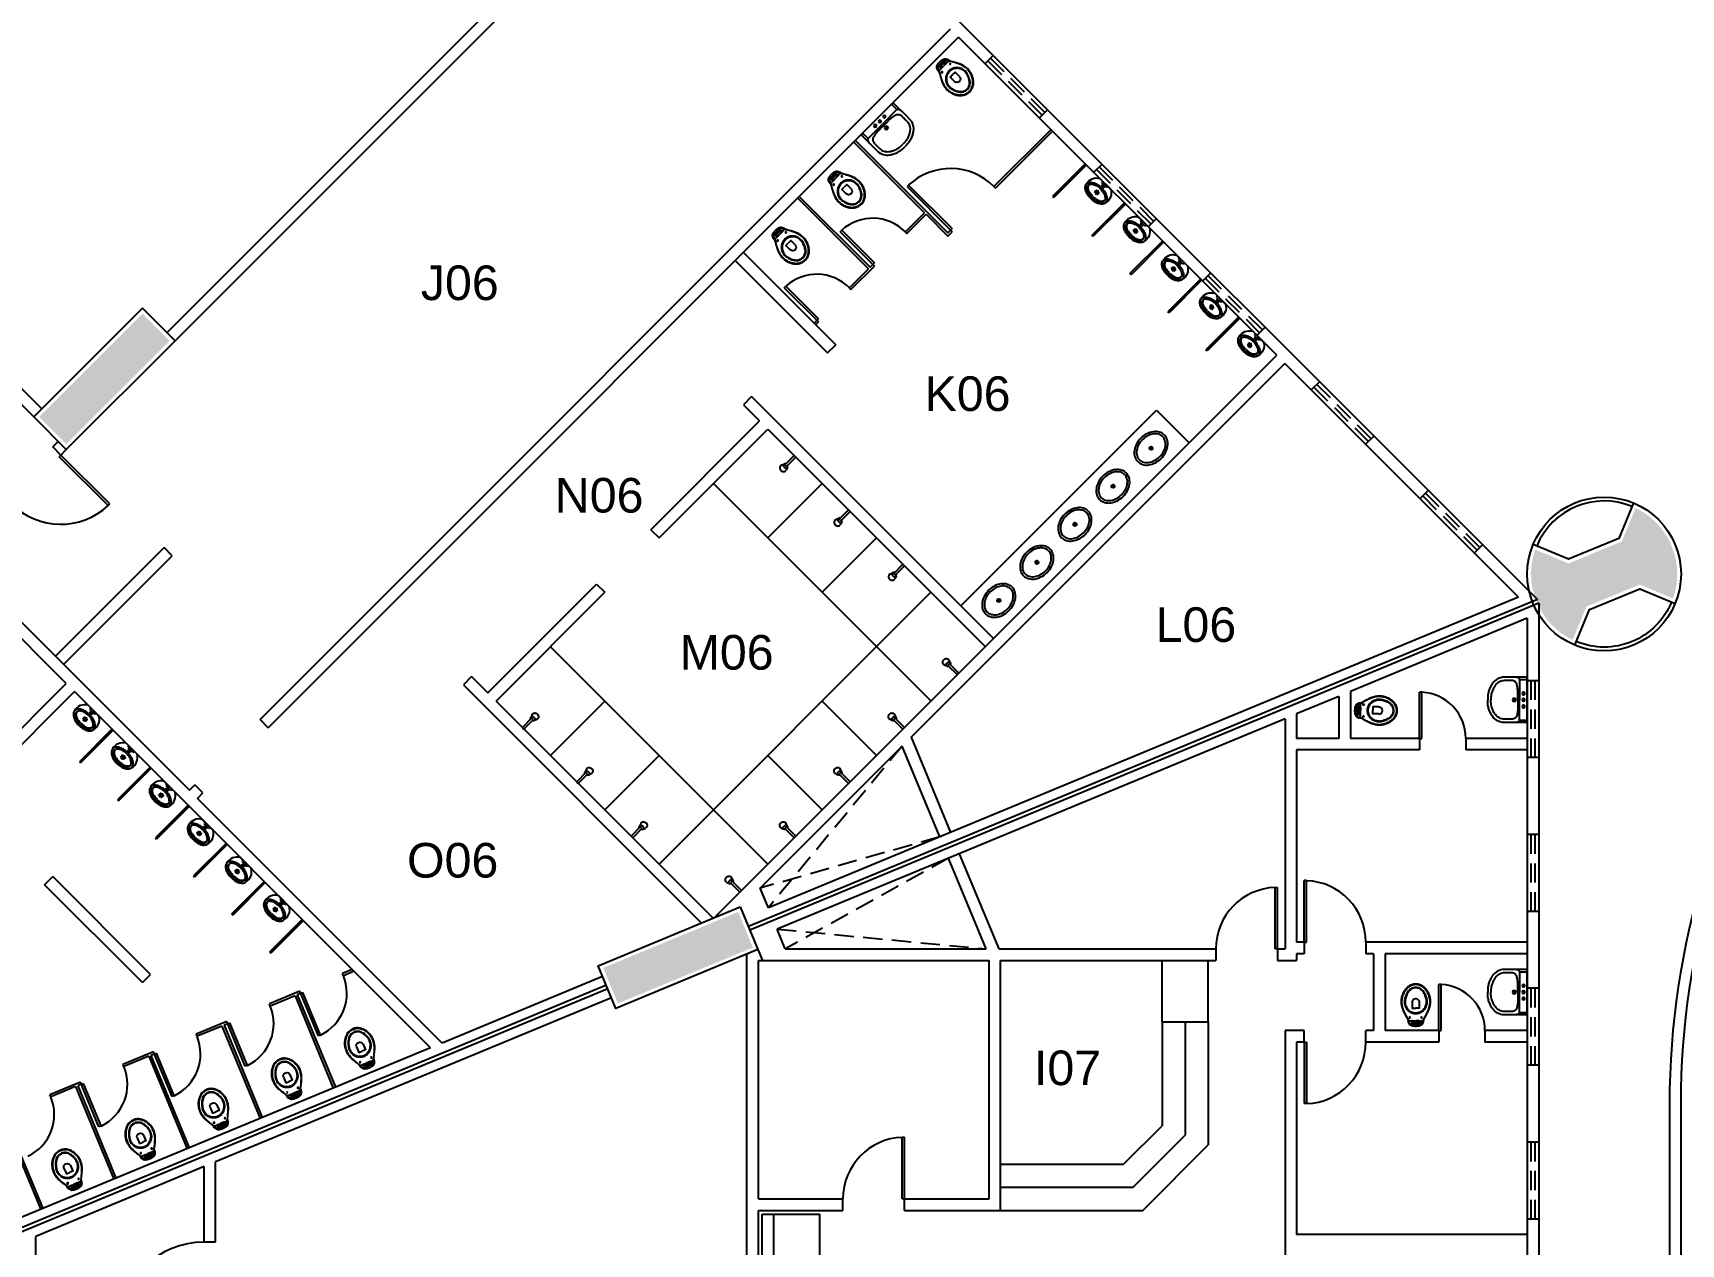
# Model space of a CAD drawing. Extents: x 308 to 539, y -42 to 210.
# Drawn here: x 467.32 to 488.75, y 148.25 to 164 of the extents above; entities that cross this region are included whole.
import ezdxf

# ---------------------------------------------------------------- set-up
doc = ezdxf.new("R2010")
doc.units = 0
doc.header["$LTSCALE"] = 2
doc.linetypes.add('HIDDEN', pattern=[0.375, 0.25, -0.125])
for name, color, linetype in [('01', 1, 'CONTINUOUS'), ('DIVISÓRIAS-ARY', 2, 'CONTINUOUS'), ('ESQUADRIA-ALTA-ARY', 7, 'HIDDEN'), ('HACHURAS-ARY', 9, 'CONTINUOUS'), ('L_DECA', 7, 'CONTINUOUS'), ('MOBILIÁRIO-ARY', 7, 'CONTINUOUS'), ('PAREDE-ALTA-ARY', 1, 'CONTINUOUS'), ('PAREDE-BAIXA-ARY', 2, 'CONTINUOUS'), ('PEÇAS-SANIT-ARY', 7, 'CONTINUOUS'), ('PILAR-RED-ARY', 5, 'CONTINUOUS'), ('PILARES-PRINC-ARY', 5, 'CONTINUOUS'), ('RAMPA-ARY', 2, 'CONTINUOUS'), ('RAMPA-PROJ-ARY', 7, 'HIDDEN'), ('TEXTO-PB-COR-ARY', 12, 'CONTINUOUS')]:
    doc.layers.add(name, color=color, linetype=linetype)
doc.styles.add('ARIAL', font='arial.ttf', dxfattribs={"height": 0.5})

# ---------------------------------------------------------------- blocks, each defined once
blk = doc.blocks.new('CUB01')
at = {"layer": 'L_DECA'}
blk.add_lwpolyline([(-24.5, -18.7, 0.124977), (-22.8, -25.6, 0.105809), (-17.3, -31.9, 0.086634), (-9.6, -35.9, 0.076682), (0, -37.4, 0.076682), (9.6, -35.9, 0.086634), (17.3, -31.9, 0.105809), (22.8, -25.6, 0.124977), (24.5, -18.7, 0.124977), (22.8, -11.8, 0.105809), (17.3, -5.5, 0.086634), (9.6, -1.5, 0.076682), (0, 0, 0.076682), (-9.6, -1.5, 0.086634), (-17.3, -5.5, 0.105809), (-22.8, -11.8, 0.124977)], format="xyb", close=True, dxfattribs=at)
at = {"layer": 'L_DECA', "color": 1}
blk.add_lwpolyline([(0.1, -2.9, 0.074123), (-8.3, -4.1, 0.084852), (-15, -7.5, 0.106323), (-19.8, -12.9, 0.128843), (-21.3, -18.6, 0.128843), (-19.8, -24.4, 0.106323), (-15, -29.8, 0.084852), (-8.3, -33.1, 0.074123), (0.1, -34.4, 0.074123), (8.6, -33.1, 0.084852), (15.3, -29.8, 0.106323), (20, -24.4, 0.128843), (21.5, -18.6, 0.128843), (20, -12.9, 0.106323), (15.3, -7.5, 0.084852), (8.6, -4.1, 0.074123)], format="xyb", close=True, dxfattribs=at)
for radius in [2.25, 1.06]:
    blk.add_circle((0.1, -18.7), radius, dxfattribs=at)
blk = doc.blocks.new('MIC01')
at = {"layer": 'L_DECA'}
blk.add_line((-10, 0), (10, 0), dxfattribs=at)
at = {"layer": 'L_DECA', "color": 1}
for p, q in [((-5.3, 0), (-4.5, -2.2)), ((5.3, 0), (4.5, -2.2)), ((-4.5, -2.2), (0, -2.2)), ((4.5, -2.2), (0, -2.2))]:
    blk.add_line(p, q, dxfattribs=at)
for points in [[(0, -7.1, 0.058109), (-7, -8, 0.07175), (-12.3, -10.1, 0.106494), (-16.3, -13.6, 0.158235), (-17.4, -17.1, 0.158235)], [(0, -23.1, -0.04416), (-5.4, -22.6, -0.058504), (-9.4, -21.4, -0.100522), (-12.6, -19.1, -0.041446), (-13.7, -17.2, -0.101301), (-14.1, -15.3, -0.003595), (-14.1, -15.1)], [(17.4, -17.1, 0.158235), (16.3, -13.6, 0.106494), (12.3, -10.1, 0.07175), (7, -8, 0.058109), (0, -7.1, 0.058109)], [(0, -23.1, 0.04416), (5.4, -22.6, 0.058504), (9.4, -21.4, 0.100522), (12.6, -19.1, 0.041446), (13.7, -17.2, 0.101301), (14.1, -15.3, 0.003595), (14.1, -15.1)]]:
    blk.add_lwpolyline(points, format="xyb", dxfattribs=at)
at = {"layer": 'L_DECA'}
blk.add_lwpolyline([(-17.4, -17.1, 0.158235), (-16.3, -20.6, 0.106494), (-12.3, -24.1, 0.07175), (-7, -26.2, 0.058109), (0, -27, 0.058109), (7, -26.2, 0.07175), (12.3, -24.1, 0.106494), (16.3, -20.6, 0.158235), (17.4, -17.1, 0.158235)], format="xyb", dxfattribs=at)
at = {"layer": 'L_DECA', "color": 1}
blk.add_lwpolyline([(0, -9, 0.056411), (-5.8, -9.7, 0.070161), (-10.3, -11.4, 0.106104), (-13.6, -14.3, 0.161988), (-14.5, -17.1, 0.161988), (-13.6, -19.9, 0.106104), (-10.3, -22.8, 0.070161), (-5.8, -24.5, 0.056411), (0, -25.1, 0.056411), (5.8, -24.5, 0.070161), (10.3, -22.8, 0.106104), (13.6, -19.9, 0.161988), (14.5, -17.1, 0.161988), (13.6, -14.3, 0.106104), (10.3, -11.4, 0.070161), (5.8, -9.7, 0.056411)], format="xyb", close=True, dxfattribs=at)
for centre, radius in [((-2, -14.6), 0.51), ((-2, -16.7), 0.51), ((0, -4.7), 1.76), ((0, -4.7), 0.844), ((0, -13.6), 0.51), ((0, -15.7), 0.51), ((0, -17.8), 0.51), ((2, -14.6), 0.51), ((2, -16.7), 0.51)]:
    blk.add_circle(centre, radius, dxfattribs=at)
at = {"layer": 'L_DECA'}
for centre, start, end in [((-2.6, -13.5), 118.7979, 195.9069), ((2.6, -13.5), 344.0931, 61.2021)]:
    blk.add_arc(centre, 15.4, start, end, dxfattribs=at)
blk = doc.blocks.new('RAV10')
at = {"layer": 'L_DECA'}
blk.add_lwpolyline([(4.6, -12.9), (8.2, -12.9), (8.2, -12.9), (8.7, -13), (9.2, -13.2), (9.6, -13.5), (9.9, -14), (10.1, -14.3), (10.1, -14.3), (10.1, -14.3), (10.1, -14.3), (10.1, -14.3), (10.1, -14.3), (12.2, -18), (12.2, -18), (12.5, -18.6), (12.8, -19.1), (13.1, -19.6), (13.3, -20.1), (13.3, -20.1), (13.6, -20.6), (13.9, -21.1), (14.2, -21.5), (14.5, -22.1), (14.7, -22.6), (15, -23.1), (15.3, -23.6), (15.5, -24.1), (15.5, -24.1), (15.9, -24.8), (16.3, -25.6), (16.6, -26.3), (16.9, -27), (17.2, -27.8), (17.5, -28.6), (17.8, -29.4), (18, -30.2), (18, -30.2), (18.3, -31.4), (18.6, -32.6), (18.8, -33.9), (19, -35.2), (19.1, -36.4), (19.1, -37.7), (19.1, -39), (19, -40.3), (19, -40.3), (18.8, -41.6), (18.6, -42.9), (18.2, -44.2), (17.9, -45.5), (17.4, -46.8), (16.9, -48), (16.4, -49.3), (15.8, -50.4), (15.8, -50.4), (15.2, -51.4), (14.6, -52.3), (13.9, -53.1), (13.3, -53.9), (12.5, -54.8), (11.7, -55.5), (10.9, -56.3), (10.1, -57), (10.1, -57), (9, -57.8), (7.9, -58.5), (6.6, -59.1), (5.4, -59.6), (4.1, -60), (2.8, -60.3), (1.4, -60.4), (0, -60.5), (0, -60.5), (-1.4, -60.4), (-2.7, -60.3), (-4, -60), (-5.3, -59.6), (-6.6, -59.1), (-7.8, -58.5), (-9, -57.8), (-10.1, -57), (-10.1, -57), (-10.9, -56.3), (-11.7, -55.5), (-12.5, -54.8), (-13.2, -53.9), (-13.9, -53.1), (-14.5, -52.3), (-15.1, -51.4), (-15.7, -50.4), (-15.7, -50.4), (-16.3, -49.3), (-16.9, -48), (-17.4, -46.8), (-17.8, -45.5), (-18.2, -44.2), (-18.5, -42.9), (-18.7, -41.6), (-19, -40.3), (-19, -40.3), (-19, -39), (-19, -37.7), (-19, -36.4), (-18.9, -35.2), (-18.7, -33.9), (-18.5, -32.6), (-18.2, -31.4), (-17.9, -30.2), (-17.9, -30.2), (-17.7, -29.4), (-17.4, -28.6), (-17.1, -27.8), (-16.9, -27), (-16.6, -26.3), (-16.2, -25.6), (-15.8, -24.8), (-15.5, -24.1), (-15.5, -24.1), (-15.2, -23.6), (-15, -23.1), (-14.7, -22.6), (-14.4, -22.1), (-14.2, -21.5), (-13.9, -21.1), (-13.6, -20.6), (-13.3, -20.1), (-13.3, -20.1), (-13.1, -19.6), (-12.8, -19.1), (-12.4, -18.6), (-12.1, -18), (-10.1, -14.3), (-10.1, -14.3), (-10.1, -14.3), (-10.1, -14.3), (-10.1, -14.3), (-10.1, -14.3), (-9.8, -14), (-9.8, -14), (-9.6, -13.5), (-9.1, -13.2), (-8.6, -13), (-8.1, -12.9), (-4.5, -12.9)], dxfattribs=at)
at = {"layer": 'L_DECA', "color": 1}
for points in [[(12.2, -18), (13.3, -20.1), (13.3, -20.1), (13.6, -20.6), (13.8, -21.1), (14.1, -21.5), (14.3, -22.1), (14.5, -22.6), (14.7, -23.1), (15, -23.6), (15.2, -24.1), (15.2, -24.1), (15.5, -24.8), (15.9, -25.6), (16.2, -26.3), (16.6, -27.1), (16.9, -27.8), (17.1, -28.5), (17.4, -29.4), (17.6, -30.2), (17.6, -30.2), (17.9, -31.4), (18.1, -32.6), (18.3, -33.9), (18.5, -35.2), (18.5, -36.4), (18.5, -37.7), (18.5, -39), (18.4, -40.3), (18.4, -40.3), (18.2, -41.6), (17.9, -42.9), (17.6, -44.2), (17.2, -45.5), (16.7, -46.8), (16.2, -48), (15.6, -49.3), (15, -50.4), (15, -50.4), (14.4, -51.2), (13.9, -52), (13.3, -52.8), (12.8, -53.5), (12.2, -54.2), (11.5, -54.9), (10.9, -55.5), (10.1, -56.2), (10.1, -56.2), (9, -57.1), (7.9, -57.8), (6.6, -58.4), (5.4, -58.9), (4.1, -59.3), (2.8, -59.6), (1.4, -59.8), (0, -59.8), (0, -59.8), (-1.4, -59.8), (-2.7, -59.6), (-4.1, -59.3), (-5.3, -58.9), (-6.6, -58.4), (-7.8, -57.8), (-9, -57.1), (-10.1, -56.2), (-10.1, -56.2), (-10.8, -55.5), (-11.5, -54.9), (-12.1, -54.2), (-12.7, -53.5), (-13.3, -52.8), (-13.9, -52), (-14.4, -51.2), (-14.9, -50.4), (-14.9, -50.4), (-15.5, -49.3), (-16.1, -48), (-16.6, -46.8), (-17.1, -45.5), (-17.5, -44.2), (-17.9, -42.9), (-18.1, -41.6), (-18.3, -40.3), (-18.3, -40.3), (-18.4, -39.1), (-18.5, -37.7), (-18.5, -36.4), (-18.4, -35.2), (-18.2, -33.9), (-18, -32.6), (-17.8, -31.4), (-17.5, -30.2), (-17.5, -30.2), (-17.3, -29.4), (-17, -28.6), (-16.8, -27.8), (-16.5, -27.1), (-16.2, -26.3), (-15.8, -25.6), (-15.5, -24.8), (-15.2, -24.1), (-15.2, -24.1), (-15, -23.6), (-14.7, -23.1), (-14.5, -22.6), (-14.2, -22.1), (-14, -21.5), (-13.7, -21.1), (-13.5, -20.6), (-13.2, -20.1), (-12.1, -18)], [(-7.7, -9.4), (-8.1, -10.1), (-8.5, -10.8), (-8.6, -11.4), (-8.8, -12.2), (-8.8, -13.1)], [(-5.1, -12.9), (-5.1, -9.7), (-5.1, -7.8), (-5.1, -7.8), (-5.2, -7.6), (-5.3, -7.5), (-5.5, -7.4), (-5.9, -7.6), (-5.9, -7.6), (-6.4, -8), (-7.1, -8.6), (-7.7, -9.4)], [(5.1, -9.3), (5, -8.9), (4.6, -8.3), (3.9, -7.8), (3.1, -7.7), (0, -7.7), (-3.1, -7.7), (-3.1, -7.7), (-3.9, -7.8), (-4.5, -8.3), (-5, -8.9), (-5.1, -9.7)], [(4.6, -12.9), (4.6, -12.9), (4.2, -12.9), (3.9, -12.6), (3.6, -12.4), (3.6, -12), (3.6, -10.7), (3.6, -10.7), (3.6, -10.5), (3.6, -10.4), (3.7, -10.2), (3.9, -10.1), (3.9, -10.1), (3.9, -9.9), (3.9, -9.7), (3.8, -9.5), (3.6, -9.4), (0, -9.4), (-3.5, -9.4), (-3.5, -9.4), (-3.7, -9.5), (-3.9, -9.7), (-3.9, -9.9), (-3.8, -10.1), (-3.8, -10.1), (-3.6, -10.2), (-3.6, -10.4), (-3.5, -10.5), (-3.5, -10.7), (-3.5, -12), (-3.5, -12), (-3.6, -12.4), (-3.8, -12.6), (-4.1, -12.9), (-4.5, -12.9)], [(3.7, -10.3), (0, -10.3), (-3.6, -10.3)], [(5.1, -12.9), (5.1, -9.7), (5.1, -7.8), (5.1, -7.8), (5.2, -7.6), (5.3, -7.5), (5.5, -7.4), (5.9, -7.6), (5.9, -7.6), (6.4, -8), (7.1, -8.6), (7.7, -9.4)], [(7.7, -9.4), (8.1, -10.1), (8.5, -10.8), (8.6, -11.4), (8.8, -12.2), (8.8, -13.1)], [(-12.9, -30.2), (-12.9, -30.2), (-12.4, -29.3), (-11.9, -28.4), (-11.2, -27.7), (-10.6, -26.9), (-9.9, -26.2), (-9.2, -25.6), (-8.4, -25), (-7.5, -24.4), (-6.7, -23.9), (-5.8, -23.5), (-4.9, -23.1), (-3.9, -22.8), (-3, -22.6), (-2, -22.4), (-1, -22.3), (0, -22.2), (0, -22.2), (1, -22.3), (2, -22.4), (3, -22.6), (4, -22.8), (5, -23.1), (5.8, -23.5), (6.8, -23.9), (7.6, -24.4), (8.5, -25), (9.3, -25.6), (10, -26.2), (10.6, -26.9), (11.3, -27.7), (12, -28.4), (12.5, -29.3), (13, -30.2), (13, -30.2), (13.6, -31.3), (14, -32.6), (14.3, -33.8), (14.6, -35.1), (14.7, -36.4), (14.7, -37.7), (14.7, -39), (14.4, -40.3), (14.4, -40.3), (14.2, -41.6), (13.8, -42.9), (13.4, -44.2), (12.9, -45.5), (12.4, -46.8), (11.7, -48), (11.1, -49.3), (10.4, -50.4), (10.4, -50.4), (9.4, -51.7), (8.4, -52.8), (7.2, -53.8), (5.9, -54.6), (4.5, -55.2), (3.1, -55.8), (1.5, -56.1), (0, -56.2), (0, -56.2), (-1.5, -56.1), (-3.1, -55.8), (-4.4, -55.2), (-5.8, -54.6), (-7.1, -53.8), (-8.3, -52.8), (-9.3, -51.7), (-10.3, -50.4), (-10.3, -50.4), (-11, -49.3), (-11.7, -48), (-12.3, -46.8), (-12.8, -45.5), (-13.3, -44.2), (-13.7, -42.9), (-14.1, -41.6), (-14.4, -40.3), (-14.4, -40.3), (-14.6, -39), (-14.7, -37.7), (-14.6, -36.4), (-14.5, -35.1), (-14.2, -33.8), (-13.9, -32.6), (-13.5, -31.3), (-12.9, -30.2)], [(-12, -30.2), (-12, -30.2), (-11.5, -29.4), (-11, -28.6), (-10.4, -27.9), (-9.8, -27.2), (-9.1, -26.7), (-8.5, -26.1), (-7.7, -25.5), (-6.9, -25), (-6.1, -24.6), (-5.3, -24.2), (-4.5, -23.9), (-3.6, -23.6), (-2.8, -23.4), (-1.8, -23.2), (-0.9, -23.2), (0, -23.1), (0, -23.1), (0.9, -23.2), (1.9, -23.2), (2.8, -23.4), (3.6, -23.6), (4.5, -23.9), (5.4, -24.2), (6.2, -24.6), (7, -25), (7.7, -25.5), (8.5, -26.1), (9.2, -26.7), (9.8, -27.2), (10.4, -27.9), (11, -28.6), (11.5, -29.4), (12, -30.2), (12, -30.2), (12.7, -31.3), (13.2, -32.6), (13.6, -33.8), (13.9, -35), (14.1, -36.4), (14.1, -37.7), (14.1, -39), (13.9, -40.3), (13.9, -40.3), (13.6, -41.7), (13.2, -43), (12.8, -44.3), (12.3, -45.5), (11.7, -46.9), (11.1, -48.1), (10.4, -49.3), (9.6, -50.4), (9.6, -50.4), (8.8, -51.6), (7.8, -52.6), (6.7, -53.5), (5.5, -54.2), (4.2, -54.8), (2.8, -55.3), (1.5, -55.5), (0, -55.7), (0, -55.7), (-1.5, -55.5), (-2.8, -55.3), (-4.2, -54.8), (-5.4, -54.2), (-6.6, -53.5), (-7.7, -52.6), (-8.7, -51.6), (-9.6, -50.4), (-9.6, -50.4), (-10.3, -49.3), (-11, -48.1), (-11.7, -46.9), (-12.2, -45.5), (-12.7, -44.3), (-13.1, -43), (-13.5, -41.7), (-13.8, -40.3), (-13.8, -40.3), (-14, -39), (-14.1, -37.7), (-14, -36.4), (-13.9, -35), (-13.6, -33.8), (-13.2, -32.6), (-12.7, -31.3), (-12, -30.2)], [(-4.5, -37), (-4.5, -29), (0, -29)], [(4.6, -37), (4.6, -29), (0, -29)]]:
    blk.add_lwpolyline(points, dxfattribs=at)
at = {"layer": 'L_DECA', "color": 7}
for points in [[(10.1, -14.3), (10.1, -14.3), (10.1, -14.3), (10.1, -14.3), (10.1, -14.3), (10.1, -14.3), (9.6, -11.3), (9.6, -11.3), (9.3, -10.2), (8.9, -9.3), (8.3, -8.5), (7.7, -7.7), (6.9, -7), (6.1, -6.5), (5.1, -6.2), (4.1, -5.9), (4.1, -5.9), (3.6, -5.8), (3.1, -5.7), (2.6, -5.6), (2, -5.6), (1.5, -5.6), (1, -5.5), (0.5, -5.5), (0, -5.5), (0, -5.5), (-0.5, -5.5), (-1, -5.5), (-1.5, -5.6), (-2, -5.6), (-2.5, -5.6), (-3, -5.7), (-3.5, -5.8), (-4, -5.9), (-4, -5.9), (-5, -6.2), (-6, -6.5), (-6.9, -7), (-7.6, -7.7), (-8.2, -8.5), (-8.8, -9.3), (-9.3, -10.2), (-9.6, -11.3), (-10, -14.3), (-10, -14.3), (-10, -14.3), (-10, -14.3), (-10, -14.3), (-10.1, -14.3)], [(-4.5, -12.9), (0, -12.9)], [(4.6, -12.9), (0, -12.9)]]:
    blk.add_lwpolyline(points, dxfattribs=at)
at = {"layer": 'L_DECA', "color": 1}
for centre in [(-7.6, -17), (7.6, -17)]:
    blk.add_circle(centre, 0.672, dxfattribs=at)
blk.add_arc((0, -37), 4.56, 180, 0, dxfattribs=at)
blk = doc.blocks.new('DUO04')
at = {"layer": 'L_DECA'}
blk.add_line((-27.8, 0), (27.8, 0), dxfattribs=at)
at = {"layer": 'L_DECA', "color": 1}
for p, q in [((-26.5, -9.9), (-26.5, 0)), ((26.5, -9.9), (26.5, 0)), ((-26.5, -9.9), (0, -9.9)), ((26.5, -9.9), (0, -9.9))]:
    blk.add_line(p, q, dxfattribs=at)
at = {"layer": 'L_DECA', "color": 7}
for points in [[(-27.8, 0), (-27.8, 0), (-28.5, -0.1), (-29.1, -0.3), (-29.4, -0.8), (-29.5, -1.4), (-29.5, -23.9)], [(27.8, 0), (27.8, 0), (28.5, -0.1), (29.1, -0.3), (29.4, -0.8), (29.5, -1.4), (29.5, -23.9)], [(-29.5, -23.9), (-29.5, -29.7), (-29.5, -29.7), (-29.4, -32.1), (-28.9, -34.4), (-28.2, -36.5), (-27.2, -38.6), (-26.1, -40.5), (-24.7, -42.2), (-23.1, -43.8), (-21.3, -45.2), (-21.3, -45.2), (-20.2, -45.9), (-19.1, -46.6), (-18, -47.2), (-16.9, -47.9), (-15.7, -48.4), (-14.5, -49), (-13.3, -49.4), (-12.1, -49.9), (-10.8, -50.3), (-9.5, -50.5), (-8.2, -50.9), (-6.7, -51.1), (-4.8, -51.4), (-2.9, -51.5), (-1.4, -51.5), (0, -51.5)], [(29.5, -23.9), (29.5, -29.7), (29.5, -29.7), (29.4, -32.1), (28.9, -34.4), (28.2, -36.5), (27.2, -38.6), (26.1, -40.5), (24.7, -42.2), (23.1, -43.8), (21.3, -45.2), (21.3, -45.2), (20.2, -45.9), (19.1, -46.6), (18, -47.2), (16.9, -47.9), (15.7, -48.4), (14.5, -49), (13.3, -49.4), (12.1, -49.9), (10.8, -50.3), (9.5, -50.5), (8.2, -50.9), (6.7, -51.1), (4.8, -51.4), (2.9, -51.5), (1.4, -51.5), (0, -51.5)]]:
    blk.add_lwpolyline(points, dxfattribs=at)
at = {"layer": 'L_DECA', "color": 1}
for points in [[(-26.5, -9.9), (-26.9, -10), (-27.5, -10.1), (-28, -10.6), (-28.4, -11.2), (-28.7, -11.9), (-29, -12.7), (-29.2, -13.7), (-29.4, -15), (-29.5, -16.8)], [(0, -12.4), (0, -12.4), (-0.8, -12.4), (-1.4, -12.4), (-1.1, -12.4), (-1.8, -12.4), (-2.5, -12.4), (-3.3, -12.4), (-3.9, -12.4), (-4.7, -12.4), (-7.9, -12.4), (-8.6, -12.4), (-9.3, -12.4), (-10, -12.4), (-10.7, -12.4), (-11.4, -12.4), (-12, -12.4), (-12.7, -12.4), (-12.7, -12.4), (-13.7, -12.4), (-14.7, -12.5), (-15.8, -12.6), (-16.8, -12.8), (-17.8, -13), (-18.8, -13.2), (-19.8, -13.5), (-20.8, -13.7), (-20.8, -13.7), (-21.7, -14.1), (-22.6, -14.7), (-23.3, -15.4), (-23.9, -16.1), (-24.5, -17), (-24.8, -18), (-25.1, -19), (-25.2, -20), (-25.2, -20), (-25.2, -21.8), (-25.2, -23.1), (-25.2, -23.9)], [(0, -12.4), (0, -12.4), (0.8, -12.4), (1.4, -12.4), (1.1, -12.4), (1.8, -12.4), (2.5, -12.4), (3.3, -12.4), (3.9, -12.4), (4.7, -12.4), (7.9, -12.4), (8.6, -12.4), (9.3, -12.4), (10, -12.4), (10.7, -12.4), (11.4, -12.4), (12, -12.4), (12.7, -12.4), (12.7, -12.4), (13.7, -12.4), (14.7, -12.5), (15.8, -12.6), (16.8, -12.8), (17.8, -13), (18.8, -13.2), (19.8, -13.5), (20.8, -13.7), (20.8, -13.7), (21.7, -14.1), (22.6, -14.7), (23.3, -15.4), (23.9, -16.1), (24.5, -17), (24.8, -18), (25.1, -19), (25.2, -20), (25.2, -20), (25.2, -21.8), (25.2, -23.1), (25.2, -23.9)], [(26.5, -9.9), (26.9, -10), (27.5, -10.1), (28, -10.6), (28.4, -11.2), (28.7, -11.9), (29, -12.7), (29.2, -13.7), (29.4, -15), (29.5, -16.8)], [(-25.2, -23.9), (-25.2, -27.3), (-25.2, -29.6), (-25.2, -29.6), (-25, -31.4), (-24.8, -33.1), (-24.2, -34.8), (-23.5, -36.3), (-22.6, -37.8), (-21.6, -39.1), (-20.4, -40.4), (-19.1, -41.4), (-19.1, -41.4), (-18.1, -42.1), (-17.1, -42.7), (-16.2, -43.3), (-15.2, -43.9), (-14.1, -44.4), (-13, -44.8), (-11.9, -45.3), (-10.8, -45.7), (-9.7, -46.1), (-8.6, -46.4), (-6.7, -46.8), (-5.2, -47), (-3.3, -47.2), (-2.1, -47.2), (-1, -47.2), (0, -47.2)], [(25.2, -23.9), (25.2, -27.3), (25.2, -29.6), (25.2, -29.6), (25, -31.4), (24.8, -33.1), (24.2, -34.8), (23.5, -36.3), (22.6, -37.8), (21.6, -39.1), (20.4, -40.4), (19.1, -41.4), (19.1, -41.4), (18.1, -42.1), (17.1, -42.7), (16.2, -43.3), (15.2, -43.9), (14.1, -44.4), (13, -44.8), (11.9, -45.3), (10.8, -45.7), (9.7, -46.1), (8.6, -46.4), (6.7, -46.8), (5.2, -47), (3.3, -47.2), (2.1, -47.2), (1, -47.2), (0, -47.2)]]:
    blk.add_lwpolyline(points, dxfattribs=at)
for centre, radius in [((-8.5, -4.9), 1.75), ((0, -17), 2.25), ((0, -4.9), 1.75), ((0, -17), 0.981), ((8.5, -4.9), 1.75)]:
    blk.add_circle(centre, radius, dxfattribs=at)
blk = doc.blocks.new('CHUVEIRO')
at = {"layer": 'PEÇAS-SANIT-ARY'}
for p, q in [((-0.029, 0.168), (-0.043, 0.208)), ((-0.015, 0.17), (0.015, 0.17)), ((-0.015, 0), (-0.015, 0.17)), ((0.015, 0), (-0.015, 0)), ((0.015, 0.17), (0.015, 0)), ((0.043, 0.207), (0.03, 0.175))]:
    blk.add_line(p, q, dxfattribs=at)
for points in [[(0.045, 0.22, 0.109452), (0.042, 0.235, 0.102376), (0.032, 0.248, 0.093737), (0.017, 0.257, 0.088426), (0, 0.26, 0.088426), (-0.017, 0.257, 0.093737), (-0.032, 0.248, 0.102376), (-0.042, 0.235, 0.109452), (-0.045, 0.22, 0.085068), (-0.043, 0.208, 0.102376)], [(0.043, 0.207, 0.093692), (0.045, 0.22, 0.109452)], [(0.015, 0.153, 0.061293), (0.021, 0.157, 0.104065), (0.028, 0.166, 0.115836), (0.03, 0.175, 0.115836), (0.028, 0.184, 0.104065), (0.021, 0.193, 0.09084), (0.012, 0.198, 0.083285), (0, 0.2, 0.083285), (-0.012, 0.198, 0.09084), (-0.021, 0.193, 0.104065), (-0.028, 0.184, 0.115836), (-0.03, 0.175, 0.115836), (-0.028, 0.166, 0.104065), (-0.021, 0.157, 0.061293), (-0.015, 0.153, 0.083285)]]:
    blk.add_lwpolyline(points, format="xyb", dxfattribs=at)

msp = doc.modelspace()

# ---------------------------------------------------------------- hatches: boundary and pattern name
at = {"layer": 'HACHURAS-ARY', "ltscale": 0.5}
for points in [[(469.095, 159.996), (468.741, 160.349), (467.398, 159.006), (467.751, 158.652)], [(488.162, 157.822), (487.983, 157.388), (487.291, 157.101), (486.857, 157.281, 0.085216), (486.803, 156.964, 0.289028), (487.344, 156.107), (487.523, 156.541), (488.215, 156.827), (488.649, 156.647, 0.085216), (488.703, 156.964, 0.289028)], [(476.682, 152.108), (476.49, 152.57), (474.735, 151.843), (474.926, 151.381)]]:
    msp.add_hatch(color=256, dxfattribs=at).paths.add_polyline_path(points)

# ---------------------------------------------------------------- linework, layer by layer
at = {"layer": '01', "ltscale": 0.5}
for p, q in [((482.703, 152.09), (482.703, 151.94)), ((483.503, 152.09), (483.503, 151.94)), ((483.853, 152.177), (483.853, 152.027)), ((484.653, 152.177), (484.653, 152.027)), ((483.853, 150.877), (483.853, 151.027)), ((484.653, 150.877), (484.653, 151.027)), ((477.853, 148.69), (477.853, 148.84)), ((478.653, 148.69), (478.653, 148.84))]:
    msp.add_line(p, q, dxfattribs=at)
at = {"layer": 'DIVISÓRIAS-ARY'}
for p, q in [((480.559, 162.744), (479.817, 162.001)), ((480.58, 162.723), (479.838, 161.98)), ((477.992, 162.581), (478.912, 161.662)), ((478.014, 162.602), (479.216, 161.4)), ((481.005, 162.298), (480.58, 161.874)), ((481.019, 162.284), (480.595, 161.86)), ((477.264, 161.853), (478.183, 160.934)), ((477.285, 161.874), (478.205, 160.955)), ((478.707, 162.022), (478.686, 162.001)), ((478.686, 162.001), (479.272, 161.415)), ((478.707, 162.022), (479.272, 161.457)), ((479.817, 162.001), (479.838, 161.98)), ((480.58, 161.874), (480.595, 161.86)), ((478.664, 161.415), (478.912, 161.662)), ((478.685, 161.393), (478.933, 161.641)), ((478.933, 161.641), (479.216, 161.358)), ((481.514, 161.789), (481.09, 161.365)), ((481.528, 161.775), (481.104, 161.351)), ((477.816, 161.414), (477.837, 161.435)), ((477.816, 161.414), (478.261, 160.969)), ((477.837, 161.435), (478.261, 161.011)), ((478.664, 161.415), (478.685, 161.393)), ((479.216, 161.4), (479.251, 161.436)), ((479.216, 161.358), (479.272, 161.415)), ((479.251, 161.436), (479.272, 161.457)), ((481.104, 161.351), (481.09, 161.365)), ((482.009, 161.294), (481.584, 160.87)), ((482.023, 161.28), (481.599, 160.856)), ((478.205, 160.955), (478.24, 160.99)), ((478.24, 160.99), (478.261, 161.011)), ((477.936, 160.686), (478.183, 160.934)), ((477.957, 160.665), (478.261, 160.969)), ((481.599, 160.856), (481.584, 160.87)), ((482.504, 160.799), (482.079, 160.375)), ((482.518, 160.785), (482.094, 160.361)), ((477.088, 160.686), (477.109, 160.707)), ((477.088, 160.686), (477.533, 160.241)), ((477.109, 160.707), (477.533, 160.283)), ((477.936, 160.686), (477.957, 160.665)), ((482.094, 160.361), (482.079, 160.375)), ((477.476, 160.227), (477.512, 160.262)), ((477.497, 160.205), (477.533, 160.241)), ((477.512, 160.262), (477.533, 160.283)), ((482.999, 160.304), (482.574, 159.88)), ((483.013, 160.29), (482.589, 159.866)), ((482.589, 159.866), (482.574, 159.88)), ((467.68, 158.511), (467.659, 158.489)), ((468.295, 157.853), (467.659, 158.489)), ((468.317, 157.875), (467.68, 158.511)), ((476.168, 158.141), (478.996, 155.313)), ((476.875, 157.434), (477.582, 158.141)), ((468.295, 157.853), (468.317, 157.875)), ((477.582, 156.726), (478.289, 157.434)), ((475.461, 153.191), (478.996, 156.726)), ((474.047, 156.019), (476.875, 153.191)), ((485.383, 155.428), (485.353, 155.428)), ((485.353, 154.827), (485.353, 155.426)), ((485.383, 154.827), (485.383, 155.426)), ((474.047, 154.605), (474.754, 155.312)), ((477.582, 155.312), (478.289, 154.606)), ((468.345, 154.947), (467.921, 154.523)), ((468.359, 154.933), (467.935, 154.508)), ((485.353, 154.827), (485.383, 154.827)), ((474.754, 153.898), (475.461, 154.605)), ((476.875, 154.605), (477.582, 153.899)), ((467.921, 154.523), (467.935, 154.508)), ((468.84, 154.452), (468.416, 154.028)), ((468.854, 154.438), (468.43, 154.013)), ((468.416, 154.028), (468.43, 154.013)), ((469.335, 153.957), (468.911, 153.533)), ((469.349, 153.943), (468.925, 153.518)), ((468.911, 153.533), (468.925, 153.518)), ((469.83, 153.462), (469.406, 153.038)), ((469.844, 153.448), (469.42, 153.023)), ((469.406, 153.038), (469.42, 153.023)), ((470.325, 152.967), (469.901, 152.543)), ((470.339, 152.953), (469.915, 152.528)), ((483.473, 152.09), (483.473, 152.89)), ((483.473, 152.89), (483.503, 152.89)), ((483.503, 152.09), (483.503, 152.89)), ((483.883, 152.977), (483.853, 152.977)), ((483.853, 152.177), (483.853, 152.977)), ((483.883, 152.177), (483.883, 152.977)), ((469.901, 152.543), (469.915, 152.528)), ((470.82, 152.472), (470.396, 152.048)), ((470.834, 152.458), (470.41, 152.034)), ((470.396, 152.048), (470.41, 152.034)), ((483.503, 152.09), (483.473, 152.09)), ((483.853, 152.177), (483.883, 152.177)), ((471.47, 151.822), (471.343, 151.769)), ((471.355, 151.741), (471.343, 151.769)), ((471.493, 151.799), (471.355, 151.741)), ((485.633, 151.628), (485.603, 151.628)), ((485.603, 151.027), (485.603, 151.626)), ((485.633, 151.027), (485.633, 151.626)), ((470.789, 151.539), (470.392, 151.375)), ((470.403, 151.347), (470.392, 151.375)), ((470.726, 151.481), (470.403, 151.347)), ((470.726, 151.481), (471.224, 150.28)), ((470.8, 151.512), (470.754, 151.492)), ((470.754, 151.492), (471.252, 150.291)), ((471.03, 150.958), (470.789, 151.539)), ((470.8, 151.512), (470.828, 151.523)), ((471.057, 150.969), (470.828, 151.523)), ((469.837, 151.145), (469.44, 150.981)), ((470.078, 150.564), (469.837, 151.145)), ((469.849, 151.117), (469.877, 151.129)), ((470.106, 150.575), (469.877, 151.129)), ((469.452, 150.953), (469.44, 150.981)), ((469.775, 151.087), (469.452, 150.953)), ((469.775, 151.087), (470.272, 149.886)), ((469.849, 151.117), (469.803, 151.098)), ((469.803, 151.098), (470.3, 149.897)), ((471.057, 150.969), (471.03, 150.958)), ((485.603, 151.027), (485.633, 151.027)), ((468.886, 150.751), (468.488, 150.586)), ((468.897, 150.723), (468.851, 150.704)), ((468.851, 150.704), (469.348, 149.503)), ((469.127, 150.17), (468.886, 150.751)), ((468.897, 150.723), (468.925, 150.735)), ((469.154, 150.181), (468.925, 150.735)), ((483.853, 150.877), (483.853, 150.078)), ((483.853, 150.877), (483.883, 150.877)), ((483.883, 150.877), (483.883, 150.078)), ((468.5, 150.559), (468.488, 150.586)), ((468.823, 150.693), (468.5, 150.559)), ((468.823, 150.693), (469.321, 149.492)), ((470.106, 150.575), (470.078, 150.564)), ((467.934, 150.357), (467.537, 150.192)), ((467.872, 150.299), (467.548, 150.165)), ((467.872, 150.299), (468.369, 149.097)), ((467.946, 150.329), (467.899, 150.31)), ((467.899, 150.31), (468.397, 149.109)), ((468.175, 149.775), (467.934, 150.357)), ((467.946, 150.329), (467.973, 150.341)), ((468.203, 149.787), (467.973, 150.341)), ((467.548, 150.165), (467.537, 150.192)), ((469.154, 150.181), (469.127, 150.17)), ((483.883, 150.078), (483.853, 150.078)), ((466.92, 149.904), (467.418, 148.703)), ((466.948, 149.916), (467.445, 148.715)), ((468.203, 149.787), (468.175, 149.775)), ((478.623, 149.64), (478.653, 149.64)), ((478.623, 148.84), (478.623, 149.64)), ((478.653, 148.84), (478.653, 149.64)), ((478.653, 148.84), (478.623, 148.84))]:
    msp.add_line(p, q, dxfattribs=at)
at = {"layer": 'DIVISÓRIAS-ARY', "color": 7, "ltscale": 0.5}
for centre, radius, start, end in [((479.251, 161.436), 0.8, 45, 132.8509), ((478.24, 160.99), 0.6, 45, 132.134), ((477.512, 160.262), 0.6, 45, 132.134), ((467.68, 158.511), 0.9, 225, 313.0898), ((485.353, 154.827), 0.6, 0, 87.134), ((483.503, 152.09), 0.8, 92.1491, 180), ((483.853, 152.177), 0.8, 0, 87.8509), ((470.8, 151.512), 0.6, 295.366, 22.5), ((485.603, 151.027), 0.6, 0, 87.134), ((469.849, 151.117), 0.6, 295.366, 22.5), ((468.897, 150.723), 0.6, 295.366, 22.5), ((483.853, 150.877), 0.8, 272.1491, 360), ((467.946, 150.329), 0.6, 295.366, 22.5), ((466.994, 149.935), 0.6, 295.366, 22.5), ((478.653, 148.84), 0.8, 92.1491, 180), ((469.543, 147.177), 1.1, 90, 178.4372)]:
    msp.add_arc(centre, radius, start, end, dxfattribs=at)
at = {"layer": 'ESQUADRIA-ALTA-ARY', "ltscale": 0.5}
for p, q in [((479.807, 163.708), (479.701, 163.602)), ((479.737, 163.637), (480.444, 162.93)), ((480.479, 162.965), (479.772, 163.672)), ((480.514, 163.001), (480.408, 162.895)), ((481.222, 162.294), (481.115, 162.188)), ((481.151, 162.223), (481.858, 161.516)), ((481.893, 161.551), (481.186, 162.258)), ((481.929, 161.587), (481.823, 161.48)), ((482.636, 160.879), (482.53, 160.773)), ((482.565, 160.809), (483.272, 160.102)), ((483.308, 160.137), (482.6, 160.844)), ((483.343, 160.172), (483.237, 160.066)), ((484.05, 159.465), (483.944, 159.359)), ((483.979, 159.394), (484.686, 158.687)), ((484.722, 158.723), (484.015, 159.43)), ((484.757, 158.758), (484.651, 158.652)), ((485.464, 158.051), (485.358, 157.945)), ((486.136, 157.309), (485.429, 158.016)), ((485.393, 157.98), (486.101, 157.273)), ((486.171, 157.344), (486.065, 157.238)), ((486.903, 155.577), (486.753, 155.577)), ((486.803, 154.577), (486.803, 155.577)), ((486.853, 155.577), (486.853, 154.577)), ((486.903, 154.577), (486.753, 154.577)), ((486.903, 153.577), (486.753, 153.577)), ((486.803, 152.577), (486.803, 153.577)), ((486.853, 153.577), (486.853, 152.577)), ((486.903, 152.577), (486.753, 152.577)), ((486.903, 151.577), (486.753, 151.577)), ((486.803, 150.577), (486.803, 151.577)), ((486.853, 151.577), (486.853, 150.577)), ((486.903, 150.577), (486.753, 150.577)), ((486.903, 149.577), (486.753, 149.577)), ((486.803, 148.577), (486.803, 149.577)), ((486.853, 149.577), (486.853, 148.577)), ((486.903, 148.577), (486.753, 148.577))]:
    msp.add_line(p, q, dxfattribs=at)
at = {"layer": 'MOBILIÁRIO-ARY'}
for p, q in [((479.385, 156.55), (481.931, 159.095)), ((481.931, 159.095), (482.355, 158.671)), ((482.003, 151.14), (482.003, 149.79)), ((482.003, 151.14), (482.603, 151.14)), ((482.303, 151.14), (482.303, 149.666)), ((482.603, 151.14), (482.603, 149.542))]:
    msp.add_line(p, q, dxfattribs=at)
at = {"layer": 'MOBILIÁRIO-ARY', "ltscale": 0.5}
for p, q in [((482.003, 151.14), (482.003, 151.94)), ((482.603, 151.14), (482.603, 151.94)), ((481.503, 149.29), (482.003, 149.79)), ((481.627, 148.99), (482.303, 149.666)), ((481.752, 148.69), (482.603, 149.542)), ((479.903, 149.29), (481.503, 149.29)), ((479.903, 148.99), (481.627, 148.99)), ((476.803, 148.64), (477.553, 148.64)), ((476.803, 140.24), (476.803, 148.64)), ((476.953, 140.24), (476.953, 148.64)), ((477.553, 140.24), (477.553, 148.64)), ((479.903, 148.69), (481.752, 148.69))]:
    msp.add_line(p, q, dxfattribs=at)
at = {"layer": 'PAREDE-ALTA-ARY'}
for p, q in [((476.625, 166.89), (486.884, 156.631)), ((469.059, 160.102), (474.787, 165.829)), ((469.165, 159.996), (474.893, 165.723)), ((470.271, 155.072), (479.251, 164.052)), ((470.377, 154.966), (479.357, 163.946)), ((483.494, 159.809), (479.357, 163.946)), ((467.433, 159.112), (464.233, 162.311)), ((467.327, 159.006), (464.127, 162.205)), ((476.179, 152.495), (483.494, 159.809)), ((478.738, 154.842), (483.6, 159.703)), ((486.638, 156.665), (483.6, 159.703)), ((467.574, 158.617), (467.645, 158.687)), ((467.68, 158.511), (467.574, 158.617)), ((467.68, 158.511), (467.751, 158.581)), ((467.751, 155.541), (465.913, 157.379)), ((469.352, 154.153), (466.337, 157.167)), ((486.884, 156.631), (476.623, 152.381)), ((486.903, 156.585), (476.642, 152.335)), ((486.638, 156.665), (476.882, 152.624)), ((486.903, 156.585), (486.903, 142.077)), ((486.753, 156.388), (484.453, 155.435)), ((486.753, 156.388), (486.753, 142.077)), ((463.367, 151.157), (467.751, 155.541)), ((463.411, 150.989), (467.857, 155.435)), ((472.488, 150.804), (467.857, 155.435)), ((484.453, 155.435), (484.453, 154.827)), ((484.303, 155.373), (483.753, 155.145)), ((484.303, 155.373), (484.303, 154.827)), ((470.377, 154.966), (470.271, 155.072)), ((483.603, 155.083), (476.997, 152.347)), ((483.603, 155.083), (483.603, 152.09)), ((483.753, 155.145), (483.753, 154.827)), ((478.738, 154.842), (479.25, 153.605)), ((476.776, 152.88), (478.623, 154.727)), ((479.112, 153.547), (478.623, 154.727)), ((483.753, 154.677), (483.753, 152.177)), ((469.352, 154.153), (469.422, 154.223)), ((469.528, 154.117), (469.422, 154.223)), ((469.458, 154.046), (469.528, 154.117)), ((472.638, 150.866), (469.458, 154.046)), ((479.715, 152.09), (479.227, 153.27)), ((479.365, 153.327), (479.878, 152.09)), ((476.882, 152.624), (476.776, 152.88)), ((477.103, 152.09), (476.997, 152.347)), ((476.747, 152.081), (476.805, 151.94)), ((477.103, 152.09), (479.715, 152.09)), ((483.753, 152.027), (483.753, 151.94)), ((484.753, 152.027), (484.753, 151.027)), ((484.903, 152.027), (484.903, 151.027)), ((476.753, 151.94), (479.753, 151.94)), ((479.903, 151.94), (482.703, 151.94)), ((483.503, 151.94), (483.753, 151.94)), ((474.775, 151.616), (464.199, 147.235)), ((474.794, 151.569), (464.219, 147.189)), ((474.727, 151.731), (472.638, 150.866)), ((474.842, 151.454), (469.693, 149.321)), ((483.603, 151.027), (483.603, 147.027)), ((472.488, 150.804), (464.152, 147.35)), ((483.753, 150.877), (483.753, 148.377)), ((469.543, 149.259), (467.353, 148.352)), ((469.543, 148.277), (469.543, 149.259)), ((469.693, 148.277), (469.693, 149.321)), ((476.753, 148.84), (477.853, 148.84)), ((478.653, 148.84), (479.753, 148.84)), ((476.753, 148.69), (477.853, 148.69)), ((478.653, 148.69), (479.903, 148.69)), ((467.353, 145.977), (467.353, 148.352))]:
    msp.add_line(p, q, dxfattribs=at)
at = {"layer": 'PAREDE-ALTA-ARY', "ltscale": 0.5}
for p, q in [((484.303, 154.827), (483.753, 154.827)), ((485.353, 154.827), (484.453, 154.827)), ((485.353, 154.827), (485.353, 154.677)), ((486.753, 154.827), (485.953, 154.827)), ((485.953, 154.827), (485.953, 154.677)), ((485.353, 154.677), (483.753, 154.677)), ((486.753, 154.677), (485.953, 154.677)), ((476.603, 145.977), (476.603, 152.021)), ((479.878, 152.09), (482.703, 152.09)), ((483.503, 152.09), (483.603, 152.09)), ((483.853, 152.177), (483.753, 152.177)), ((483.853, 152.027), (483.753, 152.027)), ((486.753, 152.177), (484.653, 152.177)), ((484.753, 152.027), (484.653, 152.027)), ((486.753, 152.027), (484.903, 152.027)), ((476.753, 148.84), (476.753, 151.94)), ((479.753, 148.84), (479.753, 151.94)), ((479.903, 148.69), (479.903, 151.94)), ((483.853, 151.027), (483.603, 151.027)), ((484.753, 151.027), (484.653, 151.027)), ((485.603, 151.027), (484.903, 151.027)), ((485.603, 151.027), (485.603, 150.877)), ((486.753, 151.027), (486.203, 151.027)), ((486.203, 151.027), (486.203, 150.877)), ((483.853, 150.877), (483.753, 150.877)), ((485.603, 150.877), (484.653, 150.877)), ((486.753, 150.877), (486.203, 150.877)), ((476.753, 141.677), (476.753, 148.69)), ((486.753, 148.377), (483.753, 148.377)), ((469.693, 148.277), (469.543, 148.277))]:
    msp.add_line(p, q, dxfattribs=at)
at = {"layer": 'PAREDE-BAIXA-ARY'}
for p, q in [((476.451, 161.04), (477.653, 159.838)), ((476.557, 161.146), (477.759, 159.944)), ((477.653, 159.838), (477.759, 159.944)), ((476.663, 159.272), (476.557, 159.166)), ((476.663, 159.272), (479.809, 156.126)), ((476.557, 159.166), (476.769, 158.954)), ((475.355, 157.54), (476.769, 158.954)), ((475.461, 157.434), (476.875, 158.848)), ((476.875, 158.848), (479.703, 156.02)), ((475.355, 157.54), (475.461, 157.434)), ((467.61, 155.894), (469.024, 157.309)), ((467.716, 155.788), (469.13, 157.202)), ((469.13, 157.202), (469.024, 157.309)), ((473.234, 155.418), (474.648, 156.832)), ((473.34, 155.312), (474.754, 156.726)), ((474.648, 156.832), (474.754, 156.726)), ((473.021, 155.631), (472.915, 155.525)), ((473.021, 155.631), (473.234, 155.418)), ((472.915, 155.525), (476.013, 152.426)), ((473.34, 155.312), (476.163, 152.488)), ((467.468, 152.924), (467.574, 153.031)), ((468.741, 151.652), (467.468, 152.924)), ((468.847, 151.758), (467.574, 153.031)), ((468.741, 151.652), (468.847, 151.758))]:
    msp.add_line(p, q, dxfattribs=at)
at = {"layer": 'PILAR-RED-ARY'}
for points in [[(488.136, 157.888), (487.944, 157.426), (487.291, 157.156), (486.829, 157.347)], [(487.37, 156.04), (487.562, 156.502), (488.215, 156.773), (488.677, 156.582)]]:
    msp.add_lwpolyline(points, dxfattribs=at)
msp.add_lwpolyline([(488.631, 156.601, -0.414214), (487.39, 156.086, -0.414214)], format="xyb", dxfattribs=at)
msp.add_circle((487.753, 156.964), 1, dxfattribs=at)
msp.add_arc((487.753, 156.964), 0.95, 67.5, 157.5, dxfattribs=at)
at = {"layer": 'PILARES-PRINC-ARY'}
for points in [[(469.165, 159.996), (468.741, 160.42), (467.327, 159.006), (467.751, 158.581)], [(476.517, 152.635), (476.747, 152.081), (474.899, 151.315), (474.67, 151.87)]]:
    msp.add_lwpolyline(points, close=True, dxfattribs=at)
at = {"layer": 'RAMPA-ARY'}
msp.add_lwpolyline([(488.753, 142.077), (488.753, 150.077, -0.303347), (494.926, 159.316), (503.182, 162.736), (503.125, 162.874), (494.869, 159.455, 0.303347), (488.603, 150.077), (488.603, 142.077)], format="xyb", dxfattribs=at)
at = {"layer": 'RAMPA-PROJ-ARY', "ltscale": 0.5}
for p, q in [((478.623, 154.727), (476.882, 152.624)), ((479.112, 153.547), (476.776, 152.88)), ((479.227, 153.27), (477.103, 152.09)), ((476.997, 152.347), (479.715, 152.09))]:
    msp.add_line(p, q, dxfattribs=at)

# ---------------------------------------------------------------- block references
at = {"layer": 'PEÇAS-SANIT-ARY', "ltscale": 0.5, "yscale": 0.01, "zscale": 0.01}
for name, p, xscale, rotation in [('RAV10', (479.074, 163.663), -0.01, 44.9999999999924), ('DUO04', (478.296, 162.885), -0.01, 44.9999999999924), ('RAV10', (477.665, 162.201), -0.01, 45.00000000000352), ('RAV10', (476.937, 161.473), -0.01, 45.00000000000352), ('DUO04', (486.753, 155.327), -0.01, 269.9999999998458), ('RAV10', (484.453, 155.189), 0.01, 90.00000000015429), ('DUO04', (486.753, 151.527), -0.01, 269.9999999998458), ('RAV10', (485.303, 151.027), -0.01, 179.9999999998457), ('RAV10', (471.71, 150.49), -0.01, 202.499999999994), ('RAV10', (470.759, 150.096), -0.01, 202.499999999994), ('RAV10', (469.807, 149.701), -0.01, 202.499999999994), ('RAV10', (468.856, 149.307), -0.01, 202.499999999994), ('RAV10', (467.904, 148.913), -0.01, 202.499999999994)]:
    msp.add_blockref(name, p, dxfattribs=dict(at, xscale=xscale, rotation=rotation))
at = {"layer": 'PEÇAS-SANIT-ARY', "yscale": 0.01, "zscale": 0.01}
for name, p, xscale, rotation in [('MIC01', (481.266, 162.037), -0.01, 315.0071390284632), ('MIC01', (481.768, 161.535), -0.01, 315.0071390284632), ('MIC01', (482.263, 161.04), -0.01, 315.0071390284632), ('MIC01', (482.758, 160.545), -0.01, 315.0071390284632), ('MIC01', (483.253, 160.05), -0.01, 315.0071390284632), ('CUB01', (481.727, 158.731), 0.01, 44.99999999993845), ('CUB01', (481.232, 158.237), 0.01, 44.99999999993845), ('CUB01', (480.737, 157.742), 0.01, 44.99999999993845), ('CUB01', (480.242, 157.247), 0.01, 44.99999999993845), ('CUB01', (479.747, 156.752), 0.01, 44.99999999993845), ('MIC01', (468.105, 155.187), 0.01, 314.992860971539), ('MIC01', (468.6, 154.692), 0.01, 314.992860971539), ('MIC01', (469.095, 154.197), 0.01, 314.992860971539), ('MIC01', (469.59, 153.702), 0.01, 314.992860971539), ('MIC01', (470.085, 153.207), 0.01, 314.992860971539), ('MIC01', (470.58, 152.712), 0.01, 314.992860971539)]:
    msp.add_blockref(name, p, dxfattribs=dict(at, xscale=xscale, rotation=rotation))
at = {"layer": 'PEÇAS-SANIT-ARY', "ltscale": 0.5, "rotation": 134.9999999999175}
for p in [(477.229, 158.494), (477.936, 157.787), (478.643, 157.08)]:
    msp.add_blockref('CHUVEIRO', p, dxfattribs=at)
at = {"layer": 'PEÇAS-SANIT-ARY', "ltscale": 0.5, "xscale": -1}
for p, rotation in [((479.349, 155.666), 44.99999999999489), ((473.693, 154.959), 315.0000000000742), ((478.642, 154.959), 44.99999999999489), ((474.4, 154.252), 315.0000000000742), ((477.935, 154.252), 44.99999999999489), ((475.107, 153.544), 315.0000000000742), ((477.228, 153.545), 44.99999999999489), ((476.521, 152.838), 44.99999999999489)]:
    msp.add_blockref('CHUVEIRO', p, dxfattribs=dict(at, rotation=rotation))

# ---------------------------------------------------------------- texts
at = {"layer": 'TEXTO-PB-COR-ARY', "style": 'ARIAL'}
for s, p in [('J06', (472.362, 160.526)), ('K06', (478.914, 159.084)), ('N06', (474.105, 157.763)), ('L06', (481.919, 156.081)), ('M06', (475.728, 155.721)), ('O06', (472.182, 153.017)), ('I07', (480.337, 150.318))]:
    msp.add_text(s, height=0.45, dxfattribs=at).set_placement(p)

doc.saveas('drawing.dxf')
